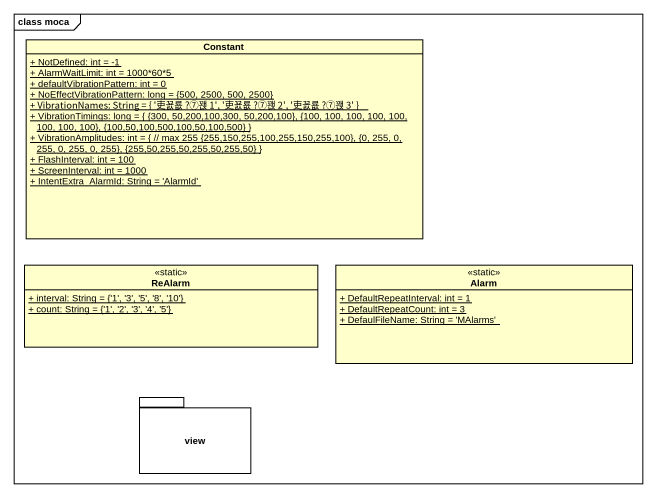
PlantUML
@startuml
mainframe class moca
hide circle
hide empty members
skinparam classAttributeIconSize 0
class Constant {
  {static} + NotDefined: int = -1
  {static} + AlarmWaitLimit: int = 1000*60*5
  {static} + defaultVibrationPattern: int = 0
  {static} + NoEffectVibrationPattern: long = {500, 2500, 500, 2500}
  {static} + VibrationNames: String = { '吏꾨룞 ?⑦꽩 1', '吏꾨룞 ?⑦꽩 2', '吏꾨룞 ?⑦꽩 3' }
  {static} + VibrationTimings: long = { {300, 50,200,100,300, 50,200,100}, {100, 100, 100, 100, 100, 100, 100, 100}, {100,50,100,500,100,50,100,500} }
  {static} + VibrationAmplitudes: int = { // max 255 {255,150,255,100,255,150,255,100}, {0, 255, 0, 255, 0, 255, 0, 255}, {255,50,255,50,255,50,255,50} }
  {static} + FlashInterval: int = 100
  {static} + ScreenInterval: int = 1000
  {static} + IntentExtra_AlarmId: String = 'AlarmId'
}
class ReAlarm <<static>> {
  {static} + interval: String = {'1', '3', '5', '8', '10'}
  {static} + count: String = {'1', '2', '3', '4', '5'}
}
class Alarm <<static>> {
  {static} + DefaultRepeatInterval: int = 1
  {static} + DefaultRepeatCount: int = 3
  {static} + DefaulFileName: String = 'MAlarms'
}
package view {
}
@enduml
